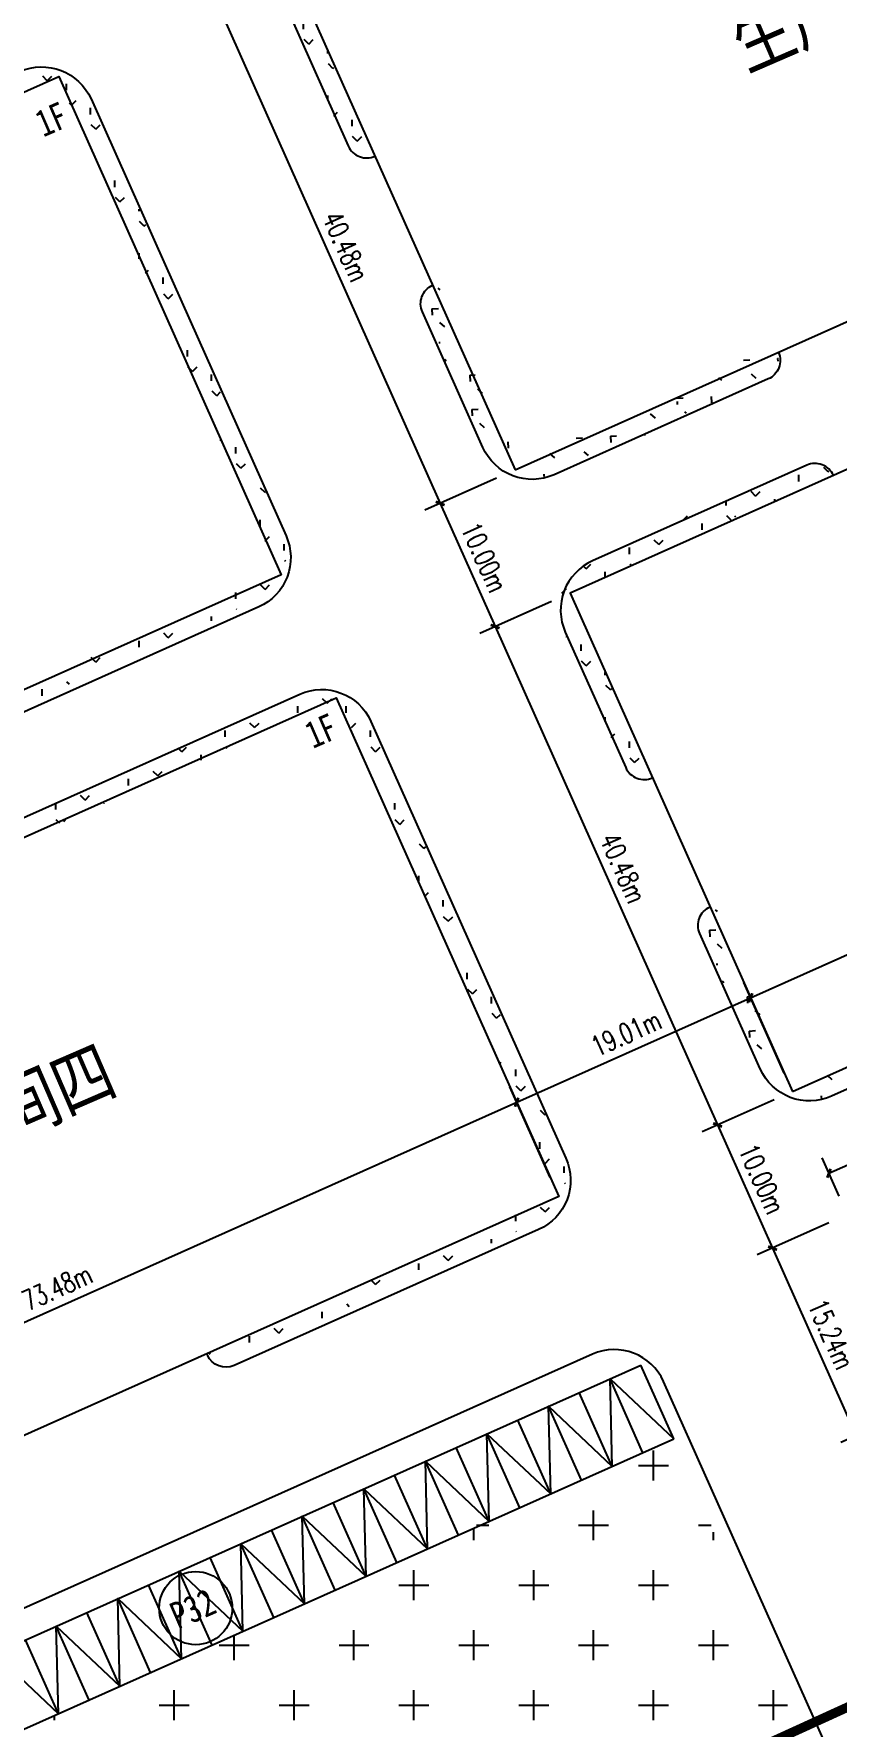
# Model space of a CAD drawing. Extents: x -165130 to 255370, y -346822 to 187778.
# Drawn here: x -10505 to 49096, y -105315 to 20252 of the extents above; entities that cross this region are included whole.
import ezdxf

# ---------------------------------------------------------------- set-up
doc = ezdxf.new("R2010")
doc.units = 0
doc.header["$MEASUREMENT"] = 0
doc.linetypes.add('DASH', pattern=[0.35, 0.25, -0.1])
doc.layers.get('0').update_dxf_attribs({"linetype": 'CONTINUOUS'})
doc.layers.get('Defpoints').update_dxf_attribs({"linetype": 'CONTINUOUS'})
for name, color, linetype in [('PUB_DIM', 3, 'CONTINUOUS'), ('停车位', 4, 'CONTINUOUS'), ('围墙', 151, 'FENCELINE1'), ('填充', 8, 'CONTINUOUS'), ('绿化带', 3, 'CONTINUOUS'), ('规划建筑', 7, 'CONTINUOUS')]:
    doc.layers.add(name, color=color, linetype=linetype)
doc.styles.add('_TCH_DIM_T3', font='SIMPLEX', dxfattribs={"width": 0.7058823529411765, "bigfont": 'GBCBIG'})
doc.styles.add('宋体', font='', dxfattribs={"width": 0.8})
doc.styles.get('宋体').set_extended_font_data('SimSun')
doc.linetypes.add('FENCELINE1', pattern='A,0.25,-0.1,[133,ltypeshp.shx,S=0.1,R=0,X=-0.1,Y=0],-0.1,1', length=1.45)
doc.dimstyles.new('总图&&500', dxfattribs={"dimtxt": 1487.5, "dimasz": 500, "dimexe": 1250, "dimexo": 1500, "dimgap": 631.2500000000001, "dimtad": 1, "dimlfac": 0.001, "dimzin": 0, "dimdsep": 46, "dimtxsty": '_TCH_DIM_T3', "dimblk": 'ARCHTICK', "dimcen": 0.09, "dimclrt": 7, "dimazin": 2, "dimtfac": 1, "dimtix": 1, "dimtmove": 2, "dimatfit": 3, "dimfxl": 1, "dimtolj": 1, "dimtzin": 0, "dimarcsym": 0})

# ---------------------------------------------------------------- blocks, each defined once
blk = doc.blocks.new('_ArchTick')
at = {"color": 0, "linetype": 'ByBlock', "const_width": 0.4}
blk.add_lwpolyline([(-0.5, -0.5), (0.5, 0.5)], dxfattribs=at)
blk = doc.blocks.new('*D51')
at = {"layer": 'Defpoints', "color": 0, "transparency": 16777216}
for p in [(146219.8381236419, -59923.24092016648), (150998.2377409508, -70408.20945346067), (-27113.85829261689, -138918.0100500984)]:
    blk.add_point(p, dxfattribs=at)
at = {"layer": 'PUB_DIM', "color": 0, "lineweight": -2, "transparency": 16777216}
for p, q in [((146841.8913720759, -61288.17672675696), (151516.615447979, -71545.65595895276)), ((-22335.45867530807, -149402.9785833926), (150998.2377409508, -70408.20945346067)), ((-26491.80504418298, -140282.9458566889), (-21817.0809682798, -150540.4250888847))]:
    blk.add_line(p, q, dxfattribs=at)
at = {"layer": 'PUB_DIM', "color": 0, "lineweight": -2, "transparency": 16777216, "xscale": 500, "yscale": 500, "zscale": 500}
for p, rotation in [((150998.2377409508, -70408.20945346067), 24.5005618365008), ((-22335.45867530807, -149402.9785833926), 204.5005618365008)]:
    blk.add_blockref('_ArchTick', p, dxfattribs=dict(at, rotation=rotation))
at = {"layer": 'PUB_DIM', "color": 7, "transparency": 16777216, "insert": (63761.17405509025, -108654.4028623854), "char_height": 1487.5, "attachment_point": 5, "rotation": 24.500561836500797, "style": '_TCH_DIM_T3'}
blk.add_mtext('\\A1;190.49m', dxfattribs=at)
blk = doc.blocks.new('*D55')
at = {"layer": 'Defpoints', "color": 0, "transparency": 16777216}
for p in [(8691.895746603568, 24875.20420152171), (25197.42724781739, -12086.9092383376), (19641.39700190191, -14567.96953795675)]:
    blk.add_point(p, dxfattribs=at)
at = {"layer": 'PUB_DIM', "color": 0, "lineweight": -2, "transparency": 16777216}
for p, q in [((7322.252215021072, 24263.58618642223), (1994.495891036026, 21884.46222265299)), ((3135.865500688105, 22394.14390190256), (19641.39700190191, -14567.96953795675)), ((23827.78371623489, -12698.52725343708), (18500.02739224983, -15077.65121720632))]:
    blk.add_line(p, q, dxfattribs=at)
at = {"layer": 'PUB_DIM', "color": 0, "lineweight": -2, "transparency": 16777216, "xscale": 500, "yscale": 500, "zscale": 500}
for p, rotation in [((3135.865500688105, 22394.14390190256), 114.063279276964), ((19641.39700190191, -14567.96953795675), 294.063279276964)]:
    blk.add_blockref('_ArchTick', p, dxfattribs=dict(at, rotation=rotation))
at = {"layer": 'PUB_DIM', "color": 7, "transparency": 16777216, "insert": (12644.13782191229, 4473.737029147428), "char_height": 1487.5, "attachment_point": 5, "rotation": 294.063279276964, "style": '_TCH_DIM_T3'}
blk.add_mtext('\\A1;40.48m', dxfattribs=at)
blk = doc.blocks.new('*D56')
at = {"layer": 'Defpoints', "color": 0, "transparency": 16777216}
for p in [(25197.42724781739, -12086.9092383376), (29274.88068159419, -21217.86611506217), (23718.85043567872, -23698.92641468132)]:
    blk.add_point(p, dxfattribs=at)
at = {"layer": 'PUB_DIM', "color": 0, "lineweight": -2, "transparency": 16777216}
for p, q in [((23827.78371623489, -12698.52725343708), (18500.02739224983, -15077.65121720632)), ((19641.39700190191, -14567.96953795675), (23718.85043567872, -23698.92641468132)), ((27905.23715001169, -21829.48413016165), (22577.48082602664, -24208.60809393089))]:
    blk.add_line(p, q, dxfattribs=at)
at = {"layer": 'PUB_DIM', "color": 0, "lineweight": -2, "transparency": 16777216, "xscale": 500, "yscale": 500, "zscale": 500}
for p, rotation in [((19641.39700190191, -14567.96953795675), 114.063279276964), ((23718.85043567872, -23698.92641468132), 294.063279276964)]:
    blk.add_blockref('_ArchTick', p, dxfattribs=dict(at, rotation=rotation))
at = {"layer": 'PUB_DIM', "color": 7, "transparency": 16777216, "insert": (22935.63028940761, -18572.79812914451), "char_height": 1487.5, "attachment_point": 5, "rotation": 294.063279276964, "style": '_TCH_DIM_T3'}
blk.add_mtext('\\A1;10.00m', dxfattribs=at)
blk = doc.blocks.new('*D57')
at = {"layer": 'Defpoints', "color": 0, "transparency": 16777216}
for p in [(29274.88068159419, -21217.86611506217), (45780.41218241329, -58179.97955403757), (40224.38193649781, -60661.03985365672)]:
    blk.add_point(p, dxfattribs=at)
at = {"layer": 'PUB_DIM', "color": 0, "lineweight": -2, "transparency": 16777216}
for p, q in [((27905.23715001169, -21829.48413016165), (22577.48082602664, -24208.60809393088)), ((23718.85043567872, -23698.92641468132), (40224.38193649781, -60661.03985365672)), ((44410.76865083079, -58791.59756913705), (39083.01232684573, -61170.72153290629))]:
    blk.add_line(p, q, dxfattribs=at)
at = {"layer": 'PUB_DIM', "color": 0, "lineweight": -2, "transparency": 16777216, "xscale": 500, "yscale": 500, "zscale": 500}
for p, rotation in [((23718.85043567872, -23698.92641468132), 114.063279276964), ((40224.38193649781, -60661.03985365672), 294.063279276964)]:
    blk.add_blockref('_ArchTick', p, dxfattribs=dict(at, rotation=rotation))
at = {"layer": 'PUB_DIM', "color": 7, "transparency": 16777216, "insert": (33227.12275670556, -41619.3332869945), "char_height": 1487.5, "attachment_point": 5, "rotation": 294.063279276964, "style": '_TCH_DIM_T3'}
blk.add_mtext('\\A1;40.48m', dxfattribs=at)
blk = doc.blocks.new('*D58')
at = {"layer": 'Defpoints', "color": 0, "transparency": 16777216}
for p in [(45780.41218241329, -58179.97955403757), (49857.86561652298, -67310.93643150758), (44301.83537060751, -69791.99673112674)]:
    blk.add_point(p, dxfattribs=at)
at = {"layer": 'PUB_DIM', "color": 0, "lineweight": -2, "transparency": 16777216}
for p, q in [((44410.76865083079, -58791.59756913705), (39083.01232684575, -61170.72153290629)), ((40224.38193649783, -60661.03985365672), (44301.83537060751, -69791.99673112674)), ((48488.22208494049, -67922.55444660706), (43160.46576095543, -70301.6784103763))]:
    blk.add_line(p, q, dxfattribs=at)
at = {"layer": 'PUB_DIM', "color": 0, "lineweight": -2, "transparency": 16777216, "xscale": 500, "yscale": 500, "zscale": 500}
for p, rotation in [((40224.38193649783, -60661.03985365672), 114.063279276964), ((44301.83537060751, -69791.99673112674), 294.063279276964)]:
    blk.add_blockref('_ArchTick', p, dxfattribs=dict(at, rotation=rotation))
at = {"layer": 'PUB_DIM', "color": 7, "transparency": 16777216, "insert": (43518.61522416996, -64665.8684452172), "char_height": 1487.5, "attachment_point": 5, "rotation": 294.063279276964, "style": '_TCH_DIM_T3'}
blk.add_mtext('\\A1;10.00m', dxfattribs=at)
blk = doc.blocks.new('*D59')
at = {"layer": 'Defpoints', "color": 0, "transparency": 16777216}
for p in [(49857.86561652298, -67310.93643150758), (56071.90464981867, -81226.51471212809), (50515.87440390318, -83707.57501174725)]:
    blk.add_point(p, dxfattribs=at)
at = {"layer": 'PUB_DIM', "color": 0, "lineweight": -2, "transparency": 16777216}
for p, q in [((48488.22208494048, -67922.55444660706), (43160.46576095542, -70301.6784103763)), ((44301.8353706075, -69791.99673112674), (50515.87440390318, -83707.57501174725)), ((54702.26111823617, -81838.13272722757), (49374.5047942511, -84217.25669099682))]:
    blk.add_line(p, q, dxfattribs=at)
at = {"layer": 'PUB_DIM', "color": 0, "lineweight": -2, "transparency": 16777216, "xscale": 500, "yscale": 500, "zscale": 500}
for p, rotation in [((44301.8353706075, -69791.99673112674), 114.063279276964), ((50515.87440390318, -83707.57501174725), 294.063279276964)]:
    blk.add_blockref('_ArchTick', p, dxfattribs=dict(at, rotation=rotation))
at = {"layer": 'PUB_DIM', "color": 7, "transparency": 16777216, "insert": (48664.36145787261, -76189.13602426248), "char_height": 1487.5, "attachment_point": 5, "rotation": 294.06327927696395, "style": '_TCH_DIM_T3'}
blk.add_mtext('\\A1;15.24m', dxfattribs=at)
blk = doc.blocks.new('*D63')
at = {"layer": 'Defpoints', "color": 0, "transparency": 16777216}
for p in [(25321.48435198705, -58975.67631494347), (28426.6630096994, -65929.34307738683), (-38667.6081240586, -95890.47091062597)]:
    blk.add_point(p, dxfattribs=at)
at = {"layer": 'PUB_DIM', "color": 0, "lineweight": -2, "transparency": 16777216}
for p, q in [((-41772.78678177096, -88936.8041481826), (25321.48435198705, -58975.67631494347)), ((27815.04499459574, -64559.6995458062), (24811.802672734, -57834.30670529295)), ((-39279.22613916226, -94520.82737904534), (-42282.46846102401, -87795.43453853208))]:
    blk.add_line(p, q, dxfattribs=at)
at = {"layer": 'PUB_DIM', "color": 0, "lineweight": -2, "transparency": 16777216, "xscale": 500, "yscale": 500, "zscale": 500}
for p, rotation in [((25321.48435198705, -58975.67631494347), 24.06327927713906), ((-41772.78678177096, -88936.8041481826), 204.063279277139)]:
    blk.add_blockref('_ArchTick', p, dxfattribs=dict(at, rotation=rotation))
at = {"layer": 'PUB_DIM', "color": 7, "transparency": 16777216, "insert": (-8786.301062070306, -72700.73366094746), "char_height": 1487.5, "attachment_point": 5, "rotation": 24.06327927713905, "style": '_TCH_DIM_T3'}
blk.add_mtext('\\A1;73.48m', dxfattribs=at)
blk = doc.blocks.new('*D64')
at = {"layer": 'Defpoints', "color": 0, "transparency": 16777216}
for p in [(42675.23352470086, -51226.31279159425), (45780.41218241322, -58179.97955403761), (28426.6630096994, -65929.34307738683)]:
    blk.add_point(p, dxfattribs=at)
at = {"layer": 'PUB_DIM', "color": 0, "lineweight": -2, "transparency": 16777216}
for p, q in [((45168.79416730955, -56810.33602245698), (42165.55184544781, -50084.94318194374)), ((25321.48435198705, -58975.67631494347), (42675.23352470086, -51226.31279159425)), ((27815.04499459574, -64559.6995458062), (24811.802672734, -57834.30670529295))]:
    blk.add_line(p, q, dxfattribs=at)
at = {"layer": 'PUB_DIM', "color": 0, "lineweight": -2, "transparency": 16777216, "xscale": 500, "yscale": 500, "zscale": 500}
for p, rotation in [((42675.23352470086, -51226.31279159425), 24.06327927713906), ((25321.48435198705, -58975.67631494347), 204.063279277139)]:
    blk.add_blockref('_ArchTick', p, dxfattribs=dict(at, rotation=rotation))
at = {"layer": 'PUB_DIM', "color": 7, "transparency": 16777216, "insert": (33437.7090911656, -53845.48798265329), "char_height": 1487.5, "attachment_point": 5, "rotation": 24.06327927713905, "style": '_TCH_DIM_T3'}
blk.add_mtext('\\A1;19.01m', dxfattribs=at)
blk = doc.blocks.new('*D65')
at = {"layer": 'Defpoints', "color": 0, "transparency": 16777216}
for p in [(119813.5572232543, -16779.98618098591), (122918.7358809667, -23733.65294342928), (45780.41218241322, -58179.97955403761)]:
    blk.add_point(p, dxfattribs=at)
at = {"layer": 'PUB_DIM', "color": 0, "lineweight": -2, "transparency": 16777216}
for p, q in [((122307.1178658631, -22364.00941184865), (119303.8755440013, -15638.61657133539)), ((42675.23352470087, -51226.31279159426), (119813.5572232543, -16779.98618098591)), ((45168.79416730955, -56810.33602245698), (42165.55184544782, -50084.94318194374))]:
    blk.add_line(p, q, dxfattribs=at)
at = {"layer": 'PUB_DIM', "color": 0, "lineweight": -2, "transparency": 16777216, "xscale": 500, "yscale": 500, "zscale": 500}
for p, rotation in [((119813.5572232543, -16779.98618098591), 24.06327927713906), ((42675.23352470087, -51226.31279159426), 204.063279277139)]:
    blk.add_blockref('_ArchTick', p, dxfattribs=dict(at, rotation=rotation))
at = {"layer": 'PUB_DIM', "color": 7, "transparency": 16777216, "insert": (80683.74552679925, -32747.64291567451), "char_height": 1487.5, "attachment_point": 5, "rotation": 24.06327927713905, "style": '_TCH_DIM_T3'}
blk.add_mtext('\\A1;84.48m', dxfattribs=at)
blk = doc.blocks.new('*D68')
at = {"layer": 'Defpoints', "color": 0, "transparency": 16777216}
for p in [(83403.59848114692, -48648.46461423537), (84774.644715153, -51718.7545002503), (49857.86561680862, -67310.936432147)]:
    blk.add_point(p, dxfattribs=at)
at = {"layer": 'PUB_DIM', "color": 0, "lineweight": -2, "transparency": 16777216}
for p, q in [((84163.02670004197, -50349.11096867295), (82893.91680188774, -47507.09500458757)), ((48486.81938280254, -64240.64654613208), (83403.59848114692, -48648.46461423537)), ((49246.24760169759, -65941.29290056966), (47977.13770354335, -63099.27693648429))]:
    blk.add_line(p, q, dxfattribs=at)
at = {"layer": 'PUB_DIM', "color": 0, "lineweight": -2, "transparency": 16777216, "xscale": 500, "yscale": 500, "zscale": 500}
for p, rotation in [((83403.59848114692, -48648.46461423537), 24.06327927744681), ((48486.81938280254, -64240.64654613208), 204.0632792774468)]:
    blk.add_blockref('_ArchTick', p, dxfattribs=dict(at, rotation=rotation))
at = {"layer": 'PUB_DIM', "color": 7, "transparency": 16777216, "insert": (65384.55908478963, -55189.04900957116), "char_height": 1487.5, "attachment_point": 5, "rotation": 24.063279277446814, "style": '_TCH_DIM_T3'}
blk.add_mtext('\\A1;38.24m', dxfattribs=at)

msp = doc.modelspace()

# ---------------------------------------------------------------- hatches: boundary and pattern name
at = {"layer": '填充', "linetype": 'Continuous'}
h = msp.add_hatch(dxfattribs=at)
h.set_pattern_fill('GRASS', color=3, scale=100, style=0)
h.set_pattern_definition([(90, (-553084087.523482, -3656604304.398939), (-1796.049999999999, 1796.049999999999), [476.2500000000001, -3115.85]), (45, (-553084087.523482, -3656604304.398939), (-1796.05122421383, 1796.05122421383), [476.2500000000001, -2063.75]), (135, (-553084087.523482, -3656604304.398939), (-1796.05122421383, -1796.05122421383), [476.2500000000001, -2063.75])])
h.paths.add_polyline_path([(28233.90006723255, 33601.73896594066), (27400.26151873916, 34391.08442502189), (26252.63852050155, 34359.76448176522), (10363.01695116633, 27264.21109154914), (8786.922467909986, 26002.36477503646), (8012.326306604082, 23994.30440306757), (8341.615573786432, 21980.84696602169), (12826.81435116404, 11936.79440101702), (13660.45289977663, 11147.44894193579), (14808.07589789503, 11178.7688847268), (8691.895746909315, 24875.20420165826)])
h = msp.add_hatch(dxfattribs=at)
h.set_pattern_fill('GRASS', color=3, scale=100, style=0)
h.set_pattern_definition([(318.1265585540056, (-3091960286.706929, 2028897557.622615), (138.5357297622263, -2536.217470285079), [476.2500000000001, -3115.85]), (3.126558554005675, (-3091960286.706929, 2028897557.622615), (138.535824190197, -2536.219199007835), [476.2499999999992, -2063.749999999992]), (273.1265585540056, (-3091960286.706929, 2028897557.622615), (-2536.219199007835, -138.5358241901968), [476.2500000000001, -2063.75])])
h.paths.add_polyline_path([(44739.43156787008, -3360.374473164789), (44770.75151147693, -4507.997471968643), (43981.40605159849, -5341.636020353995), (28091.78448214382, -12437.1894115014), (26100.16386052221, -12768.5159031665), (24087.8866471278, -12004.94135696348), (22808.4203571307, -10415.7880341066), (18323.22157993191, -371.7354681706056), (18291.90163656347, 775.8875278392807), (19081.2470962035, 1609.526078552939), (25197.42724748724, -12086.90923837852)])
h = msp.add_hatch(dxfattribs=at)
h.set_pattern_fill('GRASS', color=3, scale=100, style=0)
h.set_pattern_definition([(90, (-553063504.5385474, -3656650397.469255), (-1796.049999999999, 1796.049999999999), [476.2500000000001, -3115.85]), (45, (-553063504.5385474, -3656650397.469255), (-1796.05122421383, 1796.05122421383), [476.2500000000001, -2063.75]), (135, (-553063504.5385474, -3656650397.469255), (-1796.05122421383, -1796.05122421383), [476.2500000000001, -2063.75])])
h.paths.add_polyline_path([(48816.88500186056, -12491.33135018777), (47983.24645336717, -11701.98589203786), (46835.62345542759, -11733.30583389755), (30946.00188585371, -18828.85922411364), (29369.90740259737, -20090.70554155763), (28595.31124117225, -22098.76591306087), (28924.60050871223, -24112.22335010674), (33409.79928585142, -34156.27591511142), (34243.43783446401, -34945.62137372699), (35391.06083258241, -34914.30143186729), (29274.8806815967, -21217.86611493584)])
h = msp.add_hatch(dxfattribs=at)
h.set_pattern_fill('GRASS', color=3, scale=100, style=0)
h.set_pattern_definition([(318.1265585540056, (-3091939703.721995, 2028851464.552299), (138.5357297622263, -2536.217470285079), [476.2500000000001, -3115.85]), (3.126558554005675, (-3091939703.721995, 2028851464.552299), (138.535824190197, -2536.219199007835), [476.2499999999993, -2063.749999999992]), (273.1265585540056, (-3091939703.721995, 2028851464.552299), (-2536.219199007835, -138.5358241901968), [476.2500000000001, -2063.75])])
h.paths.add_polyline_path([(65322.41650243849, -49453.44478882756), (65353.73644616455, -50601.06778809708), (64564.39098616689, -51434.70633694809), (48674.76941695064, -58530.25972716417), (46683.14879520983, -58861.58622022625), (44670.87158181518, -58098.01167309191), (43391.40529175848, -56508.85835023504), (38906.20651461929, -46464.80578523036), (38874.88657137007, -45317.18278828915), (39664.23203089088, -44483.54423804116), (45780.41218211502, -58179.97955404129)])
at = {"layer": '绿化带'}
h = msp.add_hatch(dxfattribs=at)
h.set_pattern_fill('CROSS', color=256, scale=700, style=0)
h.set_pattern_definition([(0, (-553910433.5212172, -3656649588.121555), (4444.999999999998, 4444.999999999998), [2222.499999999999, -6667.499999999998]), (90, (-553909322.2712172, -3656650699.371555), (-4444.999999999998, 4444.999999999998), [2222.499999999999, -6667.499999999998])])
h.paths.add_polyline_path([(36972.96045353264, -83947.41723513138), (46121.63040723652, -105541.8077214984), (-26174.69281826145, -138489.99656191), (-35985.64776752121, -116503.5551932072)])

# ---------------------------------------------------------------- linework, layer by layer
at = {"color": 1, "linetype": 'DASH', "ltscale": 10000, "const_width": 700, "elevation": -3489.999999999997, "flags": 128}
msp.add_lwpolyline([(-98469.29338917858, 20873.73530153278), (-27113.85829273588, -138918.0100500947), (146219.8381235823, -59923.24092019256), (74864.40302892774, 99868.50443096925)], close=True, dxfattribs=at)
at = {"linetype": 'Continuous', "elevation": -3489.999999999997, "flags": 128}
for points in [[(50347.39758636802, -111326.1283134473), (36219.14935382456, -79687.64918683004, 0.4142135623081832), (30935.7852300629, -77666.24780896958), (-33875.74667081959, -106608.0122931292, -0.4142135623727538), (-41800.79285750515, -103575.910227037), (-94723.68104807264, 14938.40697161946, -0.4119799579292865), (-91733.3199156893, 22844.62225843314), (68860.604622446, 96033.3919486599, -0.4164507001701108), (76827.39174243063, 93020.12078125123), (140289.243268393, -49094.91226322856, -0.4142135624707902), (137257.1412014589, -57019.95845198538), (62354.24319019169, -90468.04966324847, 0.4165498130546527), (60848.02807673067, -94452.36542321648), (65410.71588339657, -104455.0532965353)], [(28233.90006723255, 33601.73896594066), (28233.90006723255, 33601.73896594066, 0.4142135623730951), (26252.63852050155, 34359.76448176522), (10363.01695116633, 27264.21109154914, 0.4142135623730951), (8341.615573786432, 21980.84696602169), (12826.81435116404, 11936.79440101702, 0.4142135623730951), (14808.07589789503, 11178.7688847268), (14808.07589789503, 11178.7688847268)], [(-34893.89195845253, 5384.103306905366), (-34893.89195881016, 5384.103307836689, -0.4142135623877662), (-34135.86644218094, 7365.364855025895), (-11545.87912473804, 17452.98464676458, -0.4142135623652476), (-6262.515000380343, 15431.5832679728), (-771.7885089290794, 3135.774714742787), (8204.289785526926, -16965.05173122417, -0.4142135624629577), (6182.888407193357, -22248.41585628595), (-16407.09891168005, -32336.0356484903, -0.4142135623347671), (-18388.36045835144, -31578.01013126876), (-18388.3604566229, -31578.01013499405)], [(44739.43156787008, -3360.374473164789), (44739.43156787008, -3360.374473164789, -0.4142135623730951), (43981.40605159849, -5341.636020353995), (28091.78448208421, -12437.1894115014, -0.4142135623730951), (22808.42035754793, -10415.7880341066), (18323.22158017033, -371.7354681706056, -0.4142135623730951), (19081.24709656113, 1609.526078552939), (19081.24709656113, 1609.526078552939)], [(48816.88500186056, -12491.33135018777), (48816.88500186056, -12491.33135018777, 0.4142135623730951), (46835.62345542759, -11733.30583389755), (30946.00188585371, -18828.85922411364, 0.4142135623730951), (28924.60050871223, -24112.22335010674), (33409.79928585142, -34156.27591511142, 0.4142135623730951), (35391.06083258241, -34914.30143186729), (35391.06083258241, -34914.30143186729)], [(-14128.12279460556, -40779.52370339911), (-14128.12279496319, -40779.52370200213, -0.4142135623877662), (-13370.09727833397, -38798.26215620991), (9219.890038989717, -28710.64236493688, -0.4142135623652476), (14503.25416334742, -30732.04374186601), (19993.98065479868, -43027.85229509603), (28970.05894925445, -63128.67874152865, -0.4142135624629577), (26948.65757104009, -68412.04286659043), (4358.670251988107, -78499.66265832912, -0.4142135623347671), (2377.408705495531, -77741.63714157324), (2377.408706985647, -77741.63714529853)], [(65322.4165026769, -49453.44478882756), (65322.4165026769, -49453.44478882756, -0.4142135623730951), (64564.39098616689, -51434.70633648243), (48674.76941671222, -58530.25972716417, -0.4142135623730951), (43391.40529223531, -56508.85835023504), (38906.20651485771, -46464.80578523036, -0.4142135623730951), (39664.23203136772, -44483.54423804116), (39664.23203136772, -44483.54423804116)]]:
    msp.add_lwpolyline(points, format="xyb", dxfattribs=at)
at = {"layer": '停车位', "linetype": 'Continuous', "elevation": -3489.999999999997, "flags": 128}
for points in [[(-38528.52336708433, -111067.9987311726), (34527.97404297441, -78468.17992873397)], [(36972.96045353264, -83947.41723513138), (34527.97404297441, -78468.17992873397)], [(-13415.35238251812, -99861.8110182127), (-8687.350427783793, -104322.303983978), (-8849.321294523543, -97824.32234207075), (-4121.319339789217, -102284.8153115613), (-4283.290206171339, -95786.83366686013), (444.7117483245675, -100247.3266363507), (282.7408819424454, -93749.34499211516), (5010.742836438352, -98209.83796020877), (4848.77197005623, -91711.85631690454), (9576.773924671346, -96172.34928639513), (9414.803058289224, -89674.36764215957), (14142.80501266592, -94134.86060978752), (13980.83414640301, -87636.87896648329), (18708.83610089892, -92097.37193504255), (18546.86523445719, -85599.39029220399), (23274.86718907231, -90059.88326029759), (23112.89632269018, -83561.90161699336), (27840.89827718586, -88022.39458508696), (27678.92741080374, -81524.4129422484), (32406.92936518043, -85984.905910342), (32244.95849903673, -79486.92426703777), (36972.96045353264, -83947.41723513138)], [(34689.94490947574, -84966.16157343518), (32244.95849891752, -79486.92426703777)], [(30123.91382124275, -87003.65024818014), (27678.92741080374, -81524.4129422484)], [(32406.92936518043, -85984.905910342), (29961.94295486063, -80505.66860534158)], [(27840.89827718586, -88022.39458508696), (25395.91186674708, -82543.1572782239)], [(-36083.53695455915, -116547.2360412953), (36972.96045353264, -83947.41723513138)], [(25557.88273324841, -89041.13892199378), (23112.89632269018, -83561.90161699336)], [(23274.86718907231, -90059.88326029759), (20829.88077863329, -84580.64595529716)], [(18708.83610089892, -92097.37193504255), (16263.8496904003, -86618.13463004213)], [(20991.85164513462, -91078.62759813573), (18546.86523445719, -85599.39029220399)], [(16425.82055684202, -93116.11627334636), (13980.83414640301, -87636.87896648329)], [(14142.80501266592, -94134.86060978752), (11697.81860234612, -88655.62330385577)], [(11859.78946872824, -95153.60494809132), (9414.803058289224, -89674.36764215957)], [(9576.773924671346, -96172.34928639513), (7131.787514113123, -90693.11197999772)], [(5010.742836438352, -98209.83796020877), (2565.756425880129, -92730.60065520834)], [(7293.758380495245, -97191.09362330195), (4848.77197005623, -91711.85631690454)], [(2727.727292262251, -99228.58229711559), (282.7408819424454, -93749.34499211516)], [(444.7117483245675, -100247.3266363507), (-2000.274661995238, -94768.0893299533)], [(-1838.303795613116, -101266.0709732575), (-4283.290206171339, -95786.83366686013)], [(-6404.33488384611, -103303.5596484682), (-8849.321294523543, -97824.32234207075)], [(-4121.319339789217, -102284.8153115613), (-6566.305750347441, -96805.57800516393)], [(-8687.350427783793, -104322.303983978), (-11132.33683846123, -98843.06668037456)]]:
    msp.add_lwpolyline(points, dxfattribs=at)
at = {"layer": '停车位', "color": 0, "linetype": 'Continuous'}
msp.add_circle((1505.234087310964, -96488.96364508104, -3489.999999999997), 2714.130086039134, dxfattribs=at)
at = {"layer": '围墙', "ltscale": 0.2, "const_width": 200, "elevation": -3489.999999999997}
msp.add_lwpolyline([(74368.46908362955, -92769.29297031742), (146219.8381235823, -59923.24092019256), (74864.40302892774, 99868.50443096925), (-98469.29338917858, 20873.73530153278), (-27113.85829273588, -138918.0100500947), (47486.60596933216, -104919.7363552069)], dxfattribs=at)
at = {"layer": '围墙', "elevation": -3489.999999999997}
msp.add_lwpolyline([(47382.93038555235, -104692.2470732955), (47837.9089493975, -104484.8959051436), (48045.26011606306, -104939.8744689664), (47590.28155329078, -105147.225636187)], close=True, dxfattribs=at)
at = {"layer": '填充', "color": 3, "linetype": 'Continuous'}
for p, q in [((-9510.456019617384, 16770.91931352485, -3489.999999999997), (-9847.215624250239, 17107.67891850416, -3489.999999999997)), ((-9510.456019259756, 16770.91931352485, -3489.999999999997), (-9173.69641486532, 17107.67891850416, -3489.999999999997)), ((-8091.48836354143, 16074.58258360717, -3489.999999999997), (-8091.48836354143, 16550.83258297388, -3489.999999999997)), ((-7714.404795624083, 14974.86809162516, -3489.999999999997), (-7858.612016595667, 15119.07531168405, -3489.999999999997)), ((-7714.404794908827, 14974.8680911595, -3489.999999999997), (-7377.645190514391, 15311.62769474182, -3489.999999999997)), ((-6295.438363529509, 14278.5325836027, -3489.999999999997), (-6295.438363529509, 14754.7825829694, -3489.999999999997)), ((-5918.353571153944, 13178.81686600018, -3489.999999999997), (-6255.11317566759, 13515.57647097949, -3489.999999999997)), ((-5918.353570677107, 13178.81686600018, -3489.999999999997), (-5581.593966282671, 13515.57647097949, -3489.999999999997)), ((-4499.388363517588, 8890.382583589293, -3489.999999999997), (-4499.388363517588, 9366.632583421655, -3489.999999999997)), ((-4122.302346922224, 7790.663192850538, -3489.999999999997), (-4459.06195143587, 8127.422797829844, -3489.999999999997)), ((-4122.302346445387, 7790.663192850538, -3489.999999999997), (-3785.542741931742, 8127.422797829844, -3489.999999999997)), ((-2703.338363505667, 7094.332583584823, -3489.999999999997), (-2703.338363505667, 7253.238967956044, -3489.999999999997)), ((-2326.251122690504, 5994.611968622543, -3489.999999999997), (-2663.010727323359, 6331.371573136188, -3489.999999999997)), ((-2326.251122690504, 5994.611968622543, -3489.999999999997), (-2198.391251005, 6122.471840922721, -3489.999999999997)), ((-2703.338363505667, 3574.472244699486, -3489.999999999997), (-2703.338363505667, 3978.482583408244, -3489.999999999997)), ((-2225.144624985522, 2503.616018091328, -3489.999999999997), (-1989.491517819231, 2739.269124680199, -3489.999999999997)), ((-907.2883634937461, 1706.18258310575, -3489.999999999997), (-907.2883634937461, 2182.432582938112, -3489.999999999997)), ((-530.1998983395752, 606.4582959385589, -3489.999999999997), (-866.9595029724296, 943.2178999865428, -3489.999999999997)), ((-530.1998981011566, 606.4582968698815, -3489.999999999997), (-193.4402934683021, 943.2179009178653, -3489.999999999997)), ((888.7616365181748, -3681.967416907661, -3489.999999999997), (888.7616365181748, -3205.717418472283, -3489.999999999997)), ((1265.851326547796, -4781.695376279764, -3489.999999999997), (929.09172215336, -4444.93577223178, -3489.999999999997)), ((1265.851325892145, -4781.695376279764, -3489.999999999997), (1602.610930524999, -4444.93577223178, -3489.999999999997)), ((2684.811636530096, -5478.017416912131, -3489.999999999997), (2684.811636530096, -5001.767417079769, -3489.999999999997)), ((3061.902550898725, -6577.746601439081, -3489.999999999997), (2725.142946504289, -6240.986996459775, -3489.999999999997)), ((3061.902550243074, -6577.746601439081, -3489.999999999997), (3346.04222788685, -6293.606923091225, -3489.999999999997)), ((3319.288852535421, -9912.462746388279, -3489.999999999997), (3398.662154756719, -9833.089444915764, -3489.999999999997)), ((4480.861636482412, -10866.16741645988, -3489.999999999997), (4480.861636482412, -10389.91741709318, -3489.999999999997)), ((4857.953774117166, -11965.90027319174, -3489.999999999997), (4521.19416972273, -11629.14066821244, -3489.999999999997)), ((4857.953773878748, -11965.90027412307, -3489.999999999997), (5194.713378392393, -11629.14066821244, -3489.999999999997)), ((6654.004998408491, -13761.95149648841, -3489.999999999997), (6317.245393894846, -13425.19189197477, -3489.999999999997)), ((6654.004998646909, -13761.95149835106, -3489.999999999997), (6672.702315293485, -13743.25418159273, -3489.999999999997)), ((6276.911636494333, -16254.31741647329, -3489.999999999997), (6276.911636494333, -15778.06741617527, -3489.999999999997)), ((6654.0049985277, -17354.0539449444, -3489.999999999997), (6632.948767565424, -17332.9977152301, -3489.999999999997)), ((6654.004997872049, -17354.0539449444, -3489.999999999997), (6990.764602385694, -17017.29434136208, -3489.999999999997)), ((8072.961636625463, -18050.36741647776, -3489.999999999997), (8072.961636625463, -17580.21658020001, -3489.999999999997)), ((8171.543795787031, -18871.59274345171, -3489.999999999997), (8113.296618245775, -18813.34556512441, -3489.999999999997)), ((4480.861636482412, -21642.46741695236, -3489.999999999997), (4480.861636482412, -21166.21741712, -3489.999999999997)), ((6654.004999004537, -20946.15639386605, -3489.999999999997), (6317.245394371683, -20609.39678888675, -3489.999999999997)), ((6654.004999123747, -20946.15639386605, -3489.999999999997), (6990.764603637392, -20609.39678888675, -3489.999999999997)), ((4549.149599336321, -22433.4034432089, -3489.999999999997), (4521.19416972273, -22405.44801404607, -3489.999999999997)), ((2684.811636530096, -23265.92859126534, -3489.999999999997), (2684.811636530096, -22962.26741712447, -3489.999999999997)), ((-2703.338363505667, -25234.56741649564, -3489.999999999997), (-2703.338363505667, -24758.31741712894, -3489.999999999997)), ((-530.1998983395752, -24538.25884139072, -3489.999999999997), (-866.9595029724296, -24201.49923827406, -3489.999999999997)), ((-530.1998983395752, -24538.25884139072, -3489.999999999997), (-193.4402940643486, -24201.49923827406, -3489.999999999997)), ((-5918.353570677107, -26334.3100670157, -3489.999999999997), (-6255.113175309962, -25997.55046343338, -3489.999999999997)), ((-5918.353570677107, -26334.3100670157, -3489.999999999997), (-5581.593966282671, -25997.55046203639, -3489.999999999997)), ((-9887.53836355335, -28826.66741650458, -3489.999999999997), (-9887.53836355335, -28350.41741713788, -3489.999999999997)), ((-7866.929167963332, -27977.83691821527, -3489.999999999997), (-8051.1643997801, -27793.60168626439, -3489.999999999997)), ((7663.210695766145, -29392.70769631397, -3489.999999999997), (7659.197953246767, -29388.69495330285, -3489.999999999997)), ((7663.210695885355, -29392.70769631397, -3489.999999999997), (7673.698855839903, -29382.21953635942, -3489.999999999997)), ((9082.180800222093, -30089.04442623165, -3489.999999999997), (9082.180800222093, -29612.79442686494, -3489.999999999997)), ((11255.31314399117, -29392.70769631397, -3489.999999999997), (10918.55353947752, -29055.94809133466, -3489.999999999997)), ((11255.31314434879, -29392.70769631397, -3489.999999999997), (11592.07274886244, -29055.94809133466, -3489.999999999997)), ((12674.28080006712, -30089.04442623165, -3489.999999999997), (12674.28080006712, -29612.79442686494, -3489.999999999997)), ((5867.159471415216, -31188.7589200763, -3489.999999999997), (5530.399866782362, -30851.999315097, -3489.999999999997)), ((5867.159471653635, -31188.7589200763, -3489.999999999997), (6203.91907616728, -30851.999315097, -3489.999999999997)), ((13051.36436869972, -31188.7589200763, -3489.999999999997), (13388.12397333258, -30851.99931649398, -3489.999999999997)), ((3694.03080018633, -31885.09442809876, -3489.999999999997), (3694.03080018633, -31408.8444282664, -3489.999999999997)), ((14470.33080019825, -31885.09442716744, -3489.999999999997), (14470.33080019825, -31408.84442640375, -3489.999999999997)), ((479.0057993161026, -32984.81014337298, -3489.999999999997), (209.5506959187333, -32715.3550415663, -3489.999999999997)), ((479.0057994353119, -32984.81014337298, -3489.999999999997), (815.7654039489571, -32648.05054025631, -3489.999999999997)), ((1897.98080017441, -33604.14523132052, -3489.999999999997), (1897.98080017441, -33204.89442687389, -3489.999999999997)), ((3828.406520210439, -32742.10841687303, -3489.999999999997), (3734.348643265897, -32648.05054025631, -3489.999999999997)), ((14847.41559269303, -32984.81014337298, -3489.999999999997), (14510.65598806017, -32648.05054025631, -3489.999999999997)), ((14847.41559293144, -32984.81014337298, -3489.999999999997), (15184.1751975643, -32648.05054025631, -3489.999999999997)), ((-3490.169199622935, -35477.19442717638, -3489.999999999997), (-3490.169199622935, -35000.94442687836, -3489.999999999997)), ((-1317.045424915617, -34780.86136899795, -3489.999999999997), (-1653.805029548472, -34444.10176401865, -3489.999999999997)), ((-1317.045424796408, -34780.86136806663, -3489.999999999997), (-980.2858202827629, -34444.10176401865, -3489.999999999997)), ((-6705.199097014731, -36576.91259322595, -3489.999999999997), (-7041.958701409167, -36240.1529887123, -3489.999999999997)), ((-6705.199097253149, -36576.91259322595, -3489.999999999997), (-6368.439492739504, -36240.15298824664, -3489.999999999997)), ((-8878.319199599093, -37273.24442718085, -3489.999999999997), (-8878.319199599093, -36796.99442688283, -3489.999999999997)), ((-5286.21919981367, -36812.2691289885, -3489.999999999997), (-5286.21919981367, -36796.99442688283, -3489.999999999997)), ((16266.38080021017, -37273.24442718085, -3489.999999999997), (16266.38080021017, -36796.99442688283, -3489.999999999997)), ((-8587.672244466608, -38286.54189374205, -3489.999999999997), (-8838.009926296538, -38036.20421154331, -3489.999999999997)), ((-8275.368175662821, -38147.0816714121, -3489.999999999997), (-8164.490716971224, -38036.20421154331, -3489.999999999997)), ((16643.46681680554, -38372.96381698828, -3489.999999999997), (16306.70721229189, -38036.20421340596, -3489.999999999997)), ((16643.46681728237, -38372.96381698828, -3489.999999999997), (16980.22642191523, -38036.20421340596, -3489.999999999997)), ((18439.51804103726, -40169.0150421476, -3489.999999999997), (18102.75843652361, -39832.25543716829, -3489.999999999997)), ((18439.51804103726, -40169.0150421476, -3489.999999999997), (18567.37791260355, -40041.1551689161, -3489.999999999997)), ((18062.43080022209, -42589.15476513933, -3489.999999999997), (18062.43080022209, -42185.14442643058, -3489.999999999997)), ((18540.62453874224, -43660.01099314447, -3489.999999999997), (18776.27764590853, -43424.35788515862, -3489.999999999997)), ((19858.48080023401, -44457.44442719873, -3489.999999999997), (19858.48080023401, -43981.19442690071, -3489.999999999997)), ((20235.56926526898, -45557.1687134346, -3489.999999999997), (19898.80966087454, -45220.40910892095, -3489.999999999997)), ((20235.56926574581, -45557.1687134346, -3489.999999999997), (20572.32887025946, -45220.40910892095, -3489.999999999997)), ((21654.53080024594, -49845.59442721214, -3489.999999999997), (21654.53080024594, -49369.34442691412, -3489.999999999997)), ((22031.62049039477, -50945.32238704991, -3489.999999999997), (21694.86088576191, -50608.5627820706, -3489.999999999997)), ((22031.62048973911, -50945.32238658424, -3489.999999999997), (22368.38009425276, -50608.5627820706, -3489.999999999997)), ((23450.58080025786, -51641.64442721661, -3489.999999999997), (23450.58080025786, -51165.39442691859, -3489.999999999997)), ((23827.67171462649, -52741.3736112779, -3489.999999999997), (23490.91211011284, -52404.61400722992, -3489.999999999997)), ((23827.67171397083, -52741.3736112779, -3489.999999999997), (24111.81139161461, -52457.23393339571, -3489.999999999997)), ((24085.0580165016, -56076.08975715842, -3489.999999999997), (24164.43131848448, -55996.71645522024, -3489.999999999997)), ((25246.63080021017, -57029.79442723002, -3489.999999999997), (25246.63080021017, -56553.54442646634, -3489.999999999997)), ((25623.72293796414, -58129.52728349622, -3489.999999999997), (25286.96333333128, -57792.76767805126, -3489.999999999997)), ((25623.72293760651, -58129.52728396188, -3489.999999999997), (25960.48254223913, -57792.7676799139, -3489.999999999997)), ((27419.77416225523, -59925.57850632723, -3489.999999999997), (27083.01455762237, -59588.81890321057, -3489.999999999997)), ((27419.77416249365, -59925.57850818988, -3489.999999999997), (27438.47147902101, -59906.88119143154, -3489.999999999997)), ((27042.68080022186, -62417.94442724343, -3489.999999999997), (27042.68080022186, -61941.69442694541, -3489.999999999997)), ((27419.77416225523, -63517.68095618021, -3489.999999999997), (27398.71793141216, -63496.62472506892, -3489.999999999997)), ((27419.77416159958, -63517.68095618021, -3489.999999999997), (27756.53376611322, -63180.9213512009, -3489.999999999997)), ((28838.73080023378, -64213.99442631658, -3489.999999999997), (28838.73080023378, -63743.84359003883, -3489.999999999997)), ((28937.31295951456, -65035.21975329053, -3489.999999999997), (28879.0657819733, -64976.97257636022, -3489.999999999997)), ((25246.63080021017, -67806.09442632552, -3489.999999999997), (25246.63080021017, -67329.84442649316, -3489.999999999997)), ((27419.77416261286, -67109.78340323921, -3489.999999999997), (27083.01455821842, -66773.02380012255, -3489.999999999997)), ((27419.77416285127, -67109.78340323921, -3489.999999999997), (27756.53376748413, -66773.0237982599, -3489.999999999997)), ((25314.91876306408, -68597.03045304772, -3489.999999999997), (25286.9633335697, -68569.07502388489, -3489.999999999997)), ((23450.58080025786, -69429.55560156982, -3489.999999999997), (23450.58080025786, -69125.89442696329, -3489.999999999997)), ((18062.43080022209, -71398.19442633446, -3489.999999999997), (18062.43080022209, -70921.94442836475, -3489.999999999997)), ((20235.56926526898, -70701.88585309219, -3489.999999999997), (19898.80966087454, -70365.1262490442, -3489.999999999997)), ((20235.56926526898, -70701.88585309219, -3489.999999999997), (20572.32886978262, -70365.1262490442, -3489.999999999997)), ((14847.41559293144, -72497.93707685452, -3489.999999999997), (14510.6559884178, -72161.1774732722, -3489.999999999997)), ((14847.41559293144, -72497.93707685452, -3489.999999999997), (15184.1751975643, -72161.17747140955, -3489.999999999997)), ((12898.83999576443, -74141.46392805409, -3489.999999999997), (12714.60476394766, -73957.22869656887, -3489.999999999997)), ((10878.23080017441, -74990.2944263434, -3489.999999999997), (10878.23080017441, -74514.04442651104, -3489.999999999997)), ((5490.08080043667, -76786.34442821052, -3489.999999999997), (5490.08080043667, -76310.09442837816, -3489.999999999997)), ((7663.210696481401, -76090.03952624183, -3489.999999999997), (7326.451091848547, -75753.27992126253, -3489.999999999997)), ((7663.210695646936, -76090.03952624183, -3489.999999999997), (7999.970300160581, -75753.27992126253, -3489.999999999997)), ((2492.156255565817, -77668.99151693936, -3489.999999999997), (2611.816627584631, -77549.33114502486, -3489.999999999997))]:
    msp.add_line(p, q, dxfattribs=at)
at = {"layer": '规划建筑', "linetype": 'Continuous', "elevation": -3489.999999999997, "flags": 128}
for points in [[(25197.42724760645, -12086.90923837852), (102335.7509461269, 22359.41737178806), (85830.21944542974, 59321.53081089351), (8691.895746790105, 24875.20420165826)], [(-75745.79302719957, -12858.42335656192), (-8651.521893419093, 17102.70447690133), (7854.009607516462, -19859.40896220412), (-59240.26152638323, -49820.53679520171)], [(45780.41218259186, -58179.97955404129), (122918.7358810529, -23733.65294387471), (106413.2043802366, 13228.46049476508), (29274.8806815967, -21217.86611493584)], [(-55162.80809227354, -58951.49367222469), (11931.46304150694, -28990.36583829578), (28436.99454256147, -65952.47927833255), (-38657.27659133798, -95913.60711133014)]]:
    msp.add_lwpolyline(points, close=True, dxfattribs=at)

# ---------------------------------------------------------------- texts
at = {"linetype": 'Continuous', "width": 48788.21423195768, "attachment_point": 1, "style": '宋体'}
for s, insert, char_height, rotation in [('生产车间二', (40767.80669405311, 21126.26952152792, -3489.999999999997), 4000, 23.42300780189533), ('1F', (-10607.01204345352, 14402.5650065029, -3489.999999999997), 2000, 23.42300780189533), ('1F', (9394.322144590551, -30942.89016503748, -3489.999999999997), 2000, 23.42300780189533), ('生产车间四', (-25697.20226637251, -63243.46574688237, -3489.999999999997), 4000, 23.42300780189533), ('P32', (-608.5939078701194, -96251.0616780622, -3489.999999999997), 2000, 23.40747160074684)]:
    msp.add_mtext(s, dxfattribs=dict(at, insert=insert, char_height=char_height, rotation=rotation))

# ---------------------------------------------------------------- dimensions: what is measured, and where the dimension line sits
at = {"layer": 'PUB_DIM'}
for p1, p2, distance, picture, middle in [((8691.895746603568, 24875.20420152171), (25197.42724781738, -12086.9092383376), -6084.828042260012, '*D55', (12644.13782191229, 4473.737029147428)), ((25197.42724781738, -12086.9092383376), (29274.88068159419, -21217.86611506216), -6084.828042260014, '*D56', (22935.63028940761, -18572.79812914451)), ((45780.41218241322, -58179.97955403762), (122918.7358809667, -23733.65294342927), 7615.485272746722, '*D65', (80683.74552679925, -32747.64291567451)), ((29274.88068159419, -21217.86611506216), (45780.41218241329, -58179.97955403756), -6084.828042260019, '*D57', (33227.12275670556, -41619.3332869945)), ((49857.86561680862, -67310.936432147), (84774.644715153, -51718.75450025029), 3362.506172477274, '*D68', (65384.55908478963, -55189.04900957116)), ((28426.6630096994, -65929.34307738683), (45780.41218241322, -58179.97955403762), 7615.485272746707, '*D64', (33437.7090911656, -53845.48798265329)), ((-38667.6081240586, -95890.47091062595), (28426.6630096994, -65929.34307738683), 7615.485272746697, '*D63', (-8786.301062070306, -72700.73366094746)), ((45780.41218241329, -58179.97955403756), (49857.86561652298, -67310.93643150758), -6084.828042260014, '*D58', (43518.61522416996, -64665.8684452172)), ((-27113.8582926169, -138918.0100500984), (146219.8381236419, -59923.24092016649), -11522.485324220079, '*D51', (63761.17405509025, -108654.4028623854)), ((49857.86561652298, -67310.93643150758), (56071.90464981866, -81226.51471212809), -6084.828042260021, '*D59', (48664.36145787261, -76189.13602426248))]:
    dim = msp.add_aligned_dim(p1=p1, p2=p2, distance=distance, dimstyle='总图&&500', override={"dimpost": 'm'}, dxfattribs=at)
    dim.commit()
    dim.dimension.update_dxf_attribs({"geometry": picture, "text_midpoint": middle})

doc.saveas('drawing.dxf')
